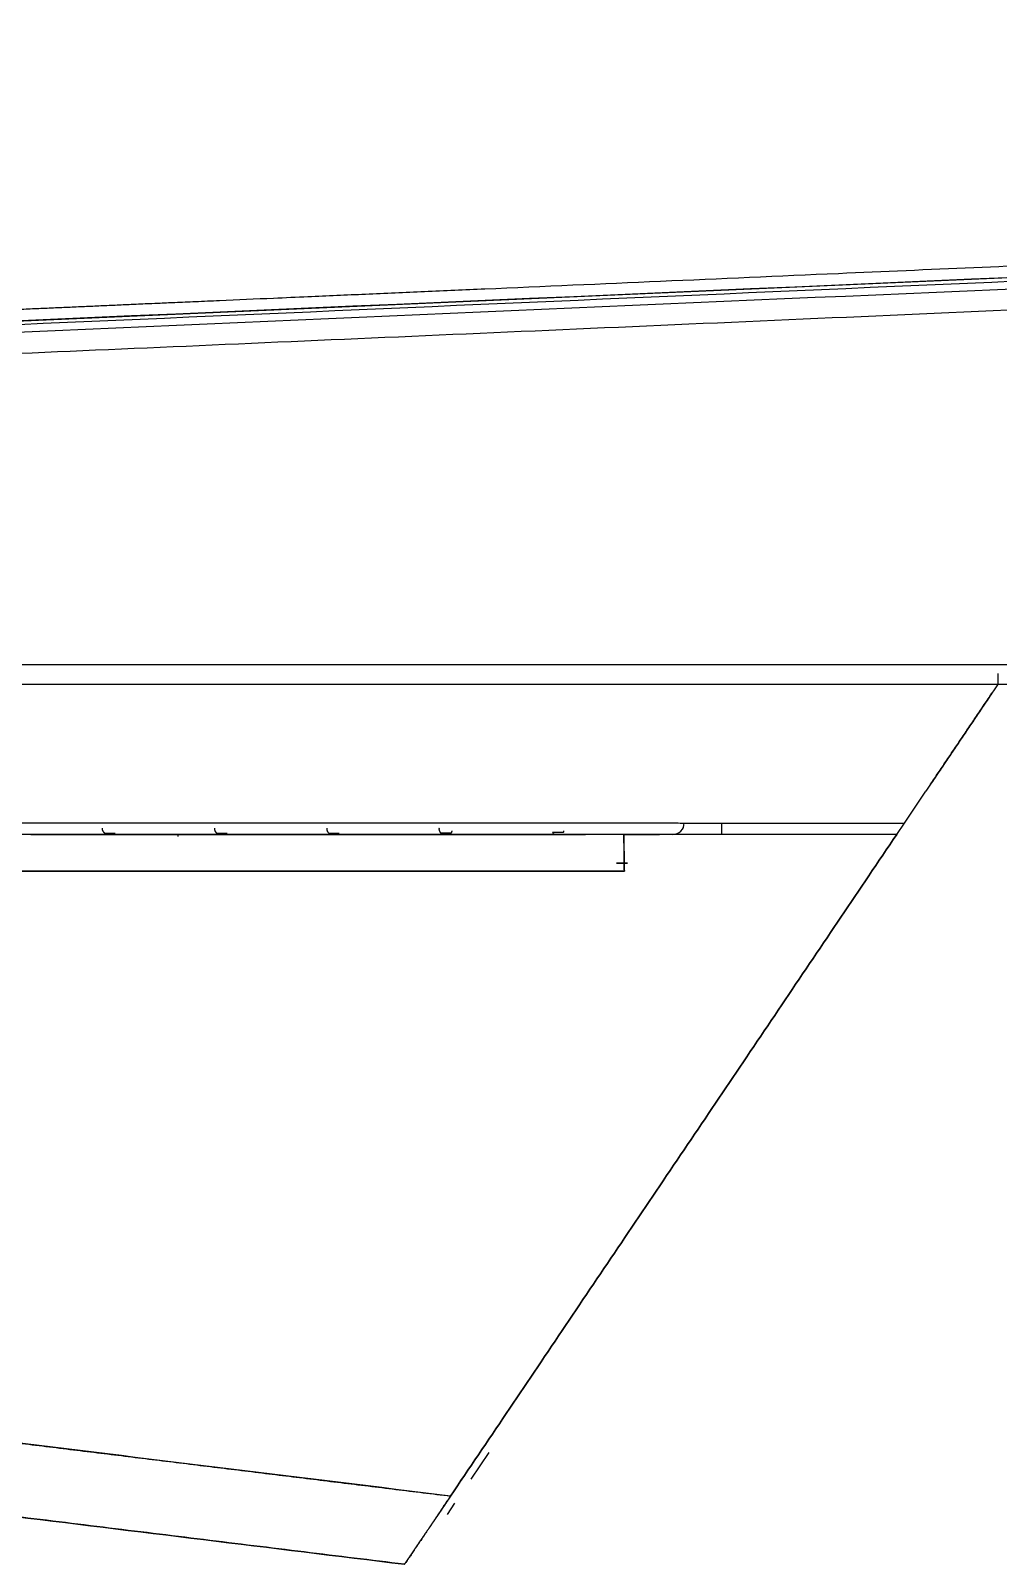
# Model space of a CAD drawing. Extents: x 86520 to 160660, y -2551 to 2752.
# Drawn here: x 86836 to 86861.95, y 1528.89 to 1570.01 of the extents above; entities that cross this region are included whole.
import ezdxf

# ---------------------------------------------------------------- set-up
doc = ezdxf.new("R2010")
doc.units = 0
doc.header["$LTSCALE"] = 10
doc.header["$MEASUREMENT"] = 0
doc.layers.add('1', color=7, linetype='CONTINUOUS')

msp = doc.modelspace()

# ---------------------------------------------------------------- linework, layer by layer
at = {"layer": '1', "color": 7, "linetype": 'CONTINUOUS'}
for p, q in [((86861.9507, 1552.4971), (86861.9458, 1552.7775)), ((86861.9507, 1552.4971), (86860.0079, 1549.6169)), ((86859.4344, 1548.7665), (86860.0079, 1549.6169)), ((86854.5272, 1548.7665), (86859.4344, 1548.7665)), ((86854.5272, 1548.7665), (86854.5272, 1548.4613)), ((86859.2285, 1548.4613), (86859.4344, 1548.7665)), ((86853.2274, 1548.4613), (86833.5304, 1548.4613)), ((86839.9555, 1548.4084), (86839.9555, 1548.4613)), ((86854.5272, 1548.4613), (86853.2274, 1548.4613)), ((86859.2285, 1548.4613), (86854.5272, 1548.4613)), ((86848.2938, 1531.8922), (86847.8109, 1531.1763)), ((86847.3726, 1530.5265), (86847.1726, 1530.2301))]:
    msp.add_line(p, q, dxfattribs=at)
msp.add_arc((86853.2274, 1548.7613), 0.3, 270, 0.99989, dxfattribs=at)
for points, degree, knots in [([(86821.1612, 1561.5948), (86855.8764, 1563.1105), (86890.5917, 1564.6262), (86942.6646, 1566.8998), (86960.0221, 1567.6576), (86981.7193, 1568.6049), (86986.0541, 1568.7942), (86992.544, 1569.0775), (86994.6997, 1569.1717), (86998.7404, 1569.3481), (87000.6365, 1569.4309), (87005.9425, 1569.6625), (87008.8588, 1569.7899), (87012.8323, 1569.9633), (87013.8972, 1570.0098), (87013.9162, 1570.0107)], 3, [0, 0, 0, 0, 0.5, 0.5, 0.75, 0.75, 0.8125, 0.8125, 0.84375, 0.84375, 0.875, 0.875, 0.9375, 0.9375, 1, 1, 1, 1]), ([(86821.1658, 1561.2951), (86838.5578, 1562.0544), (86855.9498, 1562.8138), (86882.0377, 1563.9528), (86895.0817, 1564.5223), (86910.2997, 1565.1867), (86916.8217, 1565.4715), (86921.1697, 1565.6613), (86923.3437, 1565.7562), (86934.2137, 1566.2309), (86942.9096, 1566.6112), (86955.9536, 1567.1811), (86960.3015, 1567.3709), (86966.8236, 1567.6554), (86968.9975, 1567.7504), (86972.2586, 1567.8927), (86973.8891, 1567.9638), (86975.7913, 1568.0466), (86976.7424, 1568.0879), (86977.1501, 1568.1056), (86977.4218, 1568.1174), (86977.5577, 1568.1233), (86977.9653, 1568.1412), (86978.237, 1568.1533), (86978.7803, 1568.1772), (86979.5952, 1568.2131), (86980.4097, 1568.2487), (86981.4952, 1568.2963), (86982.0377, 1568.32), (86982.851, 1568.3557), (86983.2576, 1568.3735), (86983.664, 1568.3915), (86983.9348, 1568.4034), (86984.0703, 1568.4094), (86984.4763, 1568.4274), (86984.7467, 1568.4392), (86985.2867, 1568.463), (86986.0957, 1568.4987), (86986.9016, 1568.5343), (86987.9733, 1568.5817), (86988.5077, 1568.6053), (86989.3072, 1568.6405), (86989.7063, 1568.658), (86990.1711, 1568.6783), (86990.3701, 1568.687), (86990.5027, 1568.6928), (86990.5689, 1568.6957), (86990.7677, 1568.7043), (86990.9, 1568.7102), (86991.1643, 1568.7221), (86991.2963, 1568.7281), (86991.6919, 1568.7463), (86991.9549, 1568.7585), (86992.742, 1568.7952), (86993.2639, 1568.8197), (86994.0423, 1568.8547), (86994.301, 1568.866), (86994.8167, 1568.888), (86995.3309, 1568.9095), (86995.8416, 1568.9308), (86996.2233, 1568.947), (86996.3503, 1568.9524), (86996.6038, 1568.9633), (86996.7304, 1568.9689), (86997.3608, 1568.9969), (86997.8584, 1569.019), (86998.5946, 1569.0519), (86998.8385, 1569.0628), (86999.3221, 1569.0844), (86999.8019, 1569.1059), (87000.2737, 1569.1269), (87000.7416, 1569.1477), (87000.9736, 1569.1579), (87001.6622, 1569.1884), (87002.1117, 1569.2081), (87002.7713, 1569.2373), (87002.9888, 1569.247), (87003.4188, 1569.2663), (87003.844, 1569.2853), (87004.2595, 1569.3038), (87004.5674, 1569.3176), (87004.6695, 1569.3222), (87004.8722, 1569.3313), (87004.9728, 1569.3358), (87005.4726, 1569.3584), (87005.8613, 1569.3763), (87006.6166, 1569.4112), (87006.9819, 1569.4283), (87007.5114, 1569.4526), (87007.6849, 1569.4605), (87008.0257, 1569.4755), (87008.193, 1569.4827), (87008.5215, 1569.4968), (87008.7633, 1569.5071), (87008.9981, 1569.517), (87009.1531, 1569.5236), (87009.2299, 1569.5268), (87009.6092, 1569.5427), (87009.8991, 1569.5549), (87010.3135, 1569.5725), (87010.4483, 1569.5783), (87010.7106, 1569.5897), (87010.9657, 1569.601), (87011.2063, 1569.6121), (87011.3814, 1569.6202), (87011.4389, 1569.6229), (87011.552, 1569.6283), (87011.6076, 1569.631), (87011.881, 1569.6444), (87012.0849, 1569.6549), (87012.3214, 1569.6671), (87012.3678, 1569.6695), (87012.4586, 1569.6741), (87012.592, 1569.6809), (87012.8002, 1569.6912), (87012.9517, 1569.6983), (87013.0957, 1569.7047), (87013.1639, 1569.7077), (87013.2925, 1569.7131), (87013.353, 1569.7155), (87013.4661, 1569.72), (87013.5187, 1569.722), (87013.665, 1569.7272), (87013.7469, 1569.7296), (87013.8463, 1569.7327), (87013.8755, 1569.7336), (87013.9071, 1569.7345), (87013.9131, 1569.7346), (87013.9248, 1569.7349), (87013.9304, 1569.7351), (87013.9464, 1569.7353), (87013.956, 1569.7347), (87013.9734, 1569.7327), (87013.9811, 1569.7313), (87013.9944, 1569.7285), (87014.0001, 1569.7272), (87014.0094, 1569.7255), (87014.013, 1569.7251), (87014.0183, 1569.7262), (87014.0199, 1569.7277), (87014.0205, 1569.7305)], 3, [0, 0, 0, 0, 0.25, 0.25, 0.375, 0.4375, 0.46875, 0.46875, 0.5, 0.5, 0.625, 0.625, 0.6875, 0.6875, 0.71875, 0.71875, 0.734375, 0.7421875, 0.7460938, 0.7480469, 0.7480469, 0.75, 0.75, 0.7539063, 0.7539063, 0.7578125, 0.765625, 0.765625, 0.7734375, 0.7734375, 0.7773438, 0.7792969, 0.7792969, 0.78125, 0.78125, 0.7851563, 0.7851563, 0.7890625, 0.796875, 0.796875, 0.8046875, 0.8046875, 0.8085938, 0.8105469, 0.8115234, 0.8115234, 0.8125, 0.8125, 0.8144531, 0.8144531, 0.8164063, 0.8164063, 0.8203125, 0.8203125, 0.828125, 0.828125, 0.8320313, 0.8320313, 0.8359375, 0.8398438, 0.8398438, 0.8417969, 0.8417969, 0.84375, 0.84375, 0.8515625, 0.8515625, 0.8554688, 0.8554688, 0.859375, 0.8632813, 0.8632813, 0.8671875, 0.8671875, 0.875, 0.875, 0.8789063, 0.8789063, 0.8828125, 0.8867188, 0.8867188, 0.8886719, 0.8886719, 0.890625, 0.890625, 0.8984375, 0.8984375, 0.90625, 0.90625, 0.9101563, 0.9101563, 0.9140625, 0.9140625, 0.9179688, 0.9199219, 0.9199219, 0.921875, 0.921875, 0.9296875, 0.9296875, 0.9335938, 0.9335938, 0.9375, 0.9414063, 0.9414063, 0.9433594, 0.9433594, 0.9453125, 0.9453125, 0.953125, 0.953125, 0.9550781, 0.9550781, 0.9570313, 0.9609375, 0.9648438, 0.9648438, 0.96875, 0.96875, 0.9726563, 0.9726563, 0.9765625, 0.9765625, 0.984375, 0.984375, 0.9882813, 0.9882813, 0.9892578, 0.9892578, 0.9902344, 0.9902344, 0.9921875, 0.9921875, 0.9941406, 0.9941406, 0.9960938, 0.9960938, 0.9980469, 0.9980469, 1, 1, 1, 1]), ([(87013.9708, 1569.2524), (87013.9689, 1569.2525), (87013.9471, 1569.2515), (87013.8547, 1569.2466), (87013.6959, 1569.238), (87013.4639, 1569.2253), (87013.2558, 1569.214), (87013.0187, 1569.2012), (87012.7526, 1569.1869), (87012.2599, 1569.1605), (87011.6677, 1569.1291), (87011.2024, 1569.1046), (87010.6999, 1569.0782), (87010.43, 1569.0641), (87009.8514, 1569.034), (87009.2338, 1569.002), (87008.1869, 1568.948), (87007.406, 1568.9081), (87006.5827, 1568.866), (87005.7168, 1568.822), (87004.7651, 1568.7738), (87004.0191, 1568.7361), (87003.638, 1568.7168), (87003.1793, 1568.6937), (87002.9465, 1568.682), (87002.8292, 1568.6761), (87002.7703, 1568.6731), (87002.7408, 1568.6717), (87002.7261, 1568.6709), (87002.7187, 1568.6705), (87002.715, 1568.6704), (87002.7132, 1568.6703), (87002.7122, 1568.6702), (87002.7118, 1568.6702), (87002.7116, 1568.6702), (87002.7114, 1568.6702), (87002.2789, 1568.6484), (87001.8371, 1568.6265), (87000.9365, 1568.5823), (86999.5597, 1568.5155), (86998.1127, 1568.4476), (86996.6281, 1568.3792), (86996.1269, 1568.3563), (86995.1136, 1568.3105), (86994.3453, 1568.276), (86993.5662, 1568.2416), (86993.0446, 1568.2186), (86992.7827, 1568.2071), (86991.9939, 1568.1726), (86991.1993, 1568.1381), (86990.3994, 1568.1038), (86989.8653, 1568.0809), (86989.5979, 1568.0696), (86988.7949, 1568.0355), (86987.1855, 1567.9678), (86985.5676, 1567.9011), (86983.9463, 1567.8353), (86983.4053, 1567.8135), (86982.3224, 1567.7702), (86981.7806, 1567.7486), (86980.6967, 1567.7058), (86980.1545, 1567.6846), (86979.3413, 1567.6529), (86979.0702, 1567.6424), (86978.6636, 1567.6266), (86978.5281, 1567.6214), (86978.3249, 1567.6136), (86978.2232, 1567.6097), (86978.1047, 1567.6051), (86978.0454, 1567.6028), (86978.0157, 1567.6017), (86978.0009, 1567.6011), (86977.9935, 1567.6008), (86977.9898, 1567.6007), (86977.9879, 1567.6006), (86977.987, 1567.6006), (86977.9866, 1567.6006), (86977.9862, 1567.6006), (86977.9861, 1567.6005), (86977.9214, 1567.5981), (86977.8534, 1567.5954), (86977.7109, 1567.5899), (86977.6364, 1567.5869), (86977.403, 1567.5777), (86977.2343, 1567.5709), (86976.689, 1567.5488), (86976.273, 1567.5315), (86974.8684, 1567.4726), (86973.7229, 1567.4237), (86971.6921, 1567.3358), (86970.963, 1567.3041), (86969.4011, 1567.2359), (86968.5681, 1567.1994), (86965.9138, 1567.0829), (86963.9369, 1566.9957), (86957.3881, 1566.7062), (86952.1978, 1566.4759), (86943.1927, 1566.0772), (86939.9877, 1565.9355), (86934.8774, 1565.7099), (86932.2466, 1565.5939), (86929.0452, 1565.453), (86927.4116, 1565.3812), (86926.5865, 1565.345), (86926.1719, 1565.3267), (86925.9641, 1565.3176), (86925.8601, 1565.313), (86925.808, 1565.3108), (86925.782, 1565.3096), (86925.769, 1565.309), (86925.7625, 1565.3088), (86925.7592, 1565.3086), (86925.7576, 1565.3085), (86925.7568, 1565.3085), (86925.7562, 1565.3085), (86925.756, 1565.3085), (86920.236, 1565.0661), (86914.8683, 1564.8302), (86904.4312, 1564.3713), (86899.3618, 1564.1483), (86889.5161, 1563.7152), (86884.7397, 1563.5051), (86875.476, 1563.0976), (86870.9885, 1562.9003), (86862.2993, 1562.5184), (86858.0975, 1562.3338), (86849.977, 1561.9772), (86846.0584, 1561.8053), (86838.5024, 1561.4739), (86834.8651, 1561.3145), (86827.8705, 1561.008), (86824.5133, 1560.861), (86821.2956, 1560.7201)], 3, [0, 0, 0, 0, 0.0078125, 0.015625, 0.0234375, 0.03125, 0.0390625, 0.0390625, 0.046875, 0.0546875, 0.0625, 0.0703125, 0.0703125, 0.078125, 0.078125, 0.0859375, 0.09375, 0.1015625, 0.1015625, 0.109375, 0.1171875, 0.1171875, 0.1210938, 0.1230469, 0.1240234, 0.1245117, 0.1247559, 0.1248779, 0.124939, 0.1249695, 0.1249847, 0.1249924, 0.1249962, 0.1249981, 0.1249981, 0.125, 0.125, 0.1328125, 0.1328125, 0.140625, 0.15625, 0.15625, 0.1640625, 0.1640625, 0.171875, 0.1757812, 0.1757812, 0.1796875, 0.1796875, 0.1875, 0.1914062, 0.1914062, 0.1953125, 0.1953125, 0.203125, 0.21875, 0.21875, 0.2265625, 0.2265625, 0.234375, 0.234375, 0.2421875, 0.2421875, 0.2460937, 0.2460937, 0.2480469, 0.2480469, 0.2490234, 0.2495117, 0.2497559, 0.2498779, 0.249939, 0.2499695, 0.2499847, 0.2499924, 0.2499962, 0.2499981, 0.2499981, 0.25, 0.25, 0.2539062, 0.2539062, 0.2578125, 0.2578125, 0.265625, 0.265625, 0.28125, 0.28125, 0.3125, 0.3125, 0.328125, 0.328125, 0.34375, 0.34375, 0.375, 0.375, 0.4375, 0.4375, 0.46875, 0.46875, 0.484375, 0.4921875, 0.4960937, 0.4980469, 0.4990234, 0.4995117, 0.4997559, 0.4998779, 0.499939, 0.4999695, 0.4999847, 0.4999924, 0.4999962, 0.4999981, 0.4999981, 0.5, 0.5, 0.5625, 0.5625, 0.625, 0.625, 0.6875, 0.6875, 0.75, 0.75, 0.8125, 0.8125, 0.875, 0.875, 0.9375, 0.9375, 1, 1, 1, 1]), ([(86819.7306, 1561.8462), (86819.9563, 1561.8561), (86820.4076, 1561.8758), (86821.0846, 1561.9057), (86821.7618, 1561.9356), (86822.4392, 1561.9654), (86823.1167, 1561.995), (86823.7945, 1562.0244), (86824.3554, 1562.0483), (86824.8383, 1562.0691), (86825.2821, 1562.0885), (86825.8429, 1562.113), (86826.5205, 1562.1427), (86827.3149, 1562.1775), (86828.2258, 1562.2174), (86829.0241, 1562.2523), (86829.6705, 1562.2805), (86830.1264, 1562.3004), (86830.5818, 1562.3203), (86831.0368, 1562.3402), (86831.4914, 1562.3601), (86831.9461, 1562.3799), (86832.4008, 1562.3998), (86832.8559, 1562.4196), (86833.3115, 1562.4393), (86833.7678, 1562.4591), (86834.2247, 1562.4788), (86834.6819, 1562.4986), (86835.1386, 1562.5183), (86835.5942, 1562.5379), (86836.0479, 1562.5576), (86836.4989, 1562.5772), (86836.9467, 1562.5968), (86837.3905, 1562.6164), (86837.83, 1562.6359), (86838.2653, 1562.6554), (86838.5994, 1562.6706), (86838.869, 1562.6826), (86839.11, 1562.6931), (86839.4553, 1562.7082), (86839.9034, 1562.7277), (86840.4526, 1562.7517), (86841.3344, 1562.7902), (86842.3412, 1562.8343), (86843.6461, 1562.8912), (86844.9961, 1562.9503), (86846.5767, 1563.0193), (86849.2142, 1563.1346), (86852.9143, 1563.296), (86857.2847, 1563.4874), (86861.2818, 1563.662), (86864.8753, 1563.819), (86868.4333, 1563.9744), (86871.9547, 1564.1284), (86875.4396, 1564.2807), (86878.8883, 1564.4315), (86882.3008, 1564.5807), (86885.6769, 1564.7284), (86889.0168, 1564.8744), (86892.3203, 1565.0188), (86894.5106, 1565.1146), (86895.5997, 1565.1622)], 3, [0, 0, 0, 0, 0.0089217, 0.0178454, 0.0267714, 0.0356996, 0.0446303, 0.0535636, 0.0625, 0.0668084, 0.0726583, 0.0800493, 0.0889809, 0.0994528, 0.111462, 0.125, 0.1310159, 0.1370251, 0.1430269, 0.1490226, 0.1550147, 0.1610059, 0.1669988, 0.1729961, 0.1790004, 0.1850141, 0.1910386, 0.1970673, 0.2030904, 0.2090982, 0.2150811, 0.2210296, 0.2269343, 0.232786, 0.2385785, 0.244315, 0.25, 0.2517903, 0.254973, 0.2595312, 0.2654442, 0.2726899, 0.28125, 0.3003114, 0.3125, 0.3328479, 0.3536935, 0.375, 0.4371406, 0.5, 0.5478139, 0.5951923, 0.642093, 0.6885043, 0.7344364, 0.779893, 0.8248716, 0.8693711, 0.9133922, 0.9569352, 1, 1, 1, 1]), ([(86818.0679, 1553.0172), (86820.0978, 1553.0172), (86822.3778, 1553.0173), (86827.437, 1553.0173), (86830.2163, 1553.0174), (86836.2723, 1553.0174), (86839.549, 1553.0175), (86846.5962, 1553.0176), (86850.3667, 1553.0176), (86856.3882, 1553.0177), (86858.4564, 1553.0177), (86862.7135, 1553.0177), (86864.9025, 1553.0178), (86869.4001, 1553.0178), (86871.7087, 1553.0178), (86876.4441, 1553.0179), (86878.8708, 1553.0179), (86883.8406, 1553.018), (86886.3836, 1553.018), (86891.584, 1553.018), (86894.2412, 1553.0181), (86899.6676, 1553.0181), (86902.4367, 1553.0181), (86906.6722, 1553.0182), (86908.8103, 1553.0182), (86911.34, 1553.0182), (86912.6136, 1553.0182), (86913.2526, 1553.0183), (86913.5727, 1553.0183), (86913.7328, 1553.0183), (86913.8129, 1553.0183), (86913.853, 1553.0183), (86913.873, 1553.0183), (86913.883, 1553.0183), (86913.8881, 1553.0183), (86913.8906, 1553.0183), (86913.8918, 1553.0183), (86913.8924, 1553.0183), (86913.8927, 1553.0183), (86913.8929, 1553.0183), (86922.0207, 1553.0183), (86930.0877, 1553.0184), (86942.0736, 1553.0186), (86946.0499, 1553.0186), (86951.9827, 1553.0187), (86953.955, 1553.0188), (86956.9053, 1553.0188), (86958.3783, 1553.0188), (86960.0932, 1553.0188), (86960.9497, 1553.0189), (86961.3778, 1553.0189), (86961.5917, 1553.0189), (86961.6987, 1553.0189), (86961.7522, 1553.0189), (86961.7789, 1553.0189), (86961.7923, 1553.0189), (86961.798, 1553.0189), (86961.8018, 1553.0189), (86961.8037, 1553.0189), (86962.8069, 1553.0189), (86963.8067, 1553.0189), (86965.304, 1553.0189), (86965.8027, 1553.0189), (86966.5502, 1553.0189), (86966.9238, 1553.0189), (86967.3594, 1553.0189), (86967.5772, 1553.0189), (86967.686, 1553.0189), (86967.7405, 1553.0189), (86967.7677, 1553.0189), (86967.7813, 1553.0189), (86967.7881, 1553.0189), (86967.7915, 1553.0189), (86967.7932, 1553.0189), (86967.794, 1553.0189), (86967.7944, 1553.0189), (86967.7947, 1553.0189), (86967.7948, 1553.0189), (86968.2774, 1553.0189), (86968.7015, 1553.0188), (86969.2501, 1553.0186), (86969.4184, 1553.0186), (86969.7259, 1553.0185), (86969.8651, 1553.0184), (86970.0521, 1553.0182), (86970.1108, 1553.0182), (86970.221, 1553.0181), (86970.2725, 1553.018), (86970.416, 1553.0178), (86970.4971, 1553.0177), (86970.6303, 1553.0175), (86970.6824, 1553.0173), (86970.7388, 1553.0171), (86970.7616, 1553.017), (86970.7787, 1553.0169), (86970.7848, 1553.0168), (86970.7873, 1553.0167), (86970.7884, 1553.0167), (86970.7889, 1553.0167), (86970.7892, 1553.0167), (86970.7893, 1553.0167), (86970.7894, 1553.0167), (86970.7894, 1553.0167), (86970.7894, 1553.0167), (86970.7894, 1553.0167), (86970.8585, 1553.0153), (86970.9415, 1553.0133), (86971.1351, 1553.0081), (86971.2457, 1553.005), (86971.4945, 1552.9975), (86971.6326, 1552.9932), (86971.8602, 1552.9858), (86971.9791, 1552.9819), (86972.1267, 1552.9769), (86972.2027, 1552.9744), (86972.2413, 1552.9731), (86972.2607, 1552.9724), (86972.2704, 1552.9721), (86972.2753, 1552.9719), (86972.2774, 1552.9718), (86972.2788, 1552.9718), (86972.2795, 1552.9718), (86972.4499, 1552.966), (86972.7662, 1552.9552), (86973.1711, 1552.9418), (86973.3952, 1552.9346), (86973.5462, 1552.9299), (86973.6175, 1552.9277), (86973.6931, 1552.9254), (86973.7291, 1552.9243), (86973.7466, 1552.9238), (86973.7553, 1552.9236), (86973.7596, 1552.9234), (86973.7617, 1552.9234), (86973.7628, 1552.9233), (86973.7633, 1552.9233), (86973.7636, 1552.9233), (86973.7637, 1552.9233), (86973.7637, 1552.9233), (86974.2142, 1552.9102), (86975.1225, 1552.8848), (86976.5027, 1552.849), (86977.8946, 1552.8157), (86979.292, 1552.7848), (86980.2231, 1552.766), (86981.1515, 1552.7479), (86981.6143, 1552.7393), (86982.5347, 1552.723), (86982.9923, 1552.7153), (86983.6726, 1552.7043), (86984.0112, 1552.699), (86984.4031, 1552.6931), (86984.5982, 1552.6902), (86984.6955, 1552.6888), (86984.7441, 1552.6881), (86984.7684, 1552.6877), (86984.7806, 1552.6875), (86984.7866, 1552.6874), (86984.7897, 1552.6874), (86984.7912, 1552.6874), (86984.7919, 1552.6874), (86984.7923, 1552.6874), (86984.7925, 1552.6873), (86984.7926, 1552.6873), (86985.087, 1552.6831), (86985.3839, 1552.6789), (86985.9807, 1552.6707), (86986.2806, 1552.6667), (86986.881, 1552.6589), (86987.4821, 1552.6513), (86988.379, 1552.6405), (86989.2636, 1552.6303), (86989.8397, 1552.6238), (86990.4058, 1552.6176), (86990.9621, 1552.6115), (86991.4921, 1552.6059), (86992.0054, 1552.6004), (86992.2538, 1552.5978), (86992.7299, 1552.5927), (86992.9577, 1552.5903), (86993.3887, 1552.5856), (86993.592, 1552.5833), (86993.9704, 1552.579), (86994.1456, 1552.577), (86994.464, 1552.573), (86994.6072, 1552.5712), (86994.8578, 1552.5676), (86994.9651, 1552.5659), (86995.1396, 1552.5627), (86995.2067, 1552.5612), (86995.2965, 1552.5584), (86995.3191, 1552.557), (86995.3171, 1552.5558)], 3, [0, 0, 0, 0, 0.0625, 0.0625, 0.125, 0.125, 0.1875, 0.1875, 0.25, 0.25, 0.28125, 0.28125, 0.3125, 0.3125, 0.34375, 0.34375, 0.375, 0.375, 0.40625, 0.40625, 0.4375, 0.4375, 0.46875, 0.46875, 0.484375, 0.4921875, 0.4960938, 0.4980469, 0.4990234, 0.4995117, 0.4997559, 0.4998779, 0.499939, 0.4999695, 0.4999847, 0.4999924, 0.4999962, 0.4999981, 0.4999981, 0.5, 0.5, 0.625, 0.625, 0.6875, 0.6875, 0.71875, 0.71875, 0.734375, 0.7421875, 0.7460938, 0.7480469, 0.7490234, 0.7495117, 0.7497559, 0.7498779, 0.749939, 0.7499695, 0.7499695, 0.75, 0.75, 0.765625, 0.765625, 0.7734375, 0.7734375, 0.7773438, 0.7792969, 0.7802734, 0.7807617, 0.7810059, 0.7811279, 0.781189, 0.7812195, 0.7812347, 0.7812424, 0.7812462, 0.7812481, 0.7812481, 0.78125, 0.78125, 0.7851563, 0.7851563, 0.7871094, 0.7871094, 0.7890625, 0.7890625, 0.7900391, 0.7900391, 0.7910156, 0.7910156, 0.7929688, 0.7929688, 0.7949219, 0.7949219, 0.7958984, 0.7963867, 0.7966309, 0.7967529, 0.796814, 0.7968445, 0.7968597, 0.7968674, 0.7968712, 0.7968731, 0.7968731, 0.796875, 0.796875, 0.7988281, 0.7988281, 0.8007813, 0.8007813, 0.8027344, 0.8027344, 0.8037109, 0.8041992, 0.8044434, 0.8045654, 0.8046265, 0.804657, 0.8046722, 0.8046799, 0.8046799, 0.8046875, 0.8046875, 0.8066406, 0.8085938, 0.8105469, 0.8105469, 0.8115234, 0.8120117, 0.8122559, 0.8123779, 0.812439, 0.8124695, 0.8124847, 0.8124924, 0.8124962, 0.8124981, 0.8124981, 0.8125, 0.8125, 0.8203125, 0.828125, 0.8359375, 0.84375, 0.8515625, 0.8515625, 0.859375, 0.859375, 0.8671875, 0.8671875, 0.8710938, 0.8730469, 0.8740234, 0.8745117, 0.8747559, 0.8748779, 0.874939, 0.8749695, 0.8749847, 0.8749924, 0.8749962, 0.8749981, 0.8749981, 0.875, 0.875, 0.8828125, 0.8828125, 0.890625, 0.890625, 0.8984375, 0.90625, 0.9140625, 0.921875, 0.921875, 0.9296875, 0.9375, 0.9375, 0.9453125, 0.9453125, 0.953125, 0.953125, 0.9609375, 0.9609375, 0.96875, 0.96875, 0.9765625, 0.9765625, 0.984375, 0.984375, 0.9921875, 0.9921875, 1, 1, 1, 1]), ([(86994.7586, 1552.4762), (86994.7479, 1552.4762), (86994.0018, 1552.4762), (86993.2533, 1552.4762), (86991.8178, 1552.4762), (86990.3861, 1552.4762), (86988.3461, 1552.4762), (86986.2873, 1552.4762), (86983.7676, 1552.4762), (86981.2388, 1552.4762), (86978.3578, 1552.4762), (86975.4827, 1552.4762), (86972.5123, 1552.4762), (86971.1911, 1552.4762), (86969.1189, 1552.4762), (86966.496, 1552.4762), (86965.7241, 1552.4762), (86963.1782, 1552.4762), (86936.8713, 1552.4762), (86913.1101, 1552.4762), (86912.1309, 1552.4762), (86818.0655, 1552.4762)], 2, [0, 0, 0, 0.03125, 0.03125, 0.0625, 0.0625, 0.09375, 0.09375, 0.125, 0.125, 0.15625, 0.15625, 0.1875, 0.1875, 0.2053571, 0.2053571, 0.2232143, 0.2232143, 0.25, 0.5, 0.5, 1, 1, 1]), ([(86833.5304, 1548.7665), (86834.2207, 1548.7667), (86834.9065, 1548.7669), (86836.2619, 1548.7674), (86836.9316, 1548.7676), (86838.2483, 1548.768), (86838.8953, 1548.7682), (86840.161, 1548.7685), (86840.7796, 1548.7687), (86841.9833, 1548.7688), (86842.5684, 1548.7689), (86843.7007, 1548.7689), (86844.2479, 1548.7689), (86845.3006, 1548.7689), (86845.8061, 1548.7688), (86846.7725, 1548.7687), (86847.2334, 1548.7687), (86848.1081, 1548.7687), (86848.5283, 1548.7687), (86849.329, 1548.7688), (86849.7095, 1548.7689), (86850.4251, 1548.7689), (86850.7604, 1548.7689), (86851.3803, 1548.7689), (86851.665, 1548.7688), (86852.1788, 1548.7687), (86852.4079, 1548.7685), (86852.8058, 1548.7682), (86852.9746, 1548.768), (86853.2475, 1548.7676), (86853.3517, 1548.7674), (86853.4916, 1548.7669), (86853.5274, 1548.7667), (86853.5274, 1548.7665)], 3, [0, 0, 0, 0, 0.0625, 0.0625, 0.125, 0.125, 0.1875, 0.1875, 0.25, 0.25, 0.3125, 0.3125, 0.375, 0.375, 0.4375, 0.4375, 0.5, 0.5, 0.5625, 0.5625, 0.625, 0.625, 0.6875, 0.6875, 0.75, 0.75, 0.8125, 0.8125, 0.875, 0.875, 0.9375, 0.9375, 1, 1, 1, 1]), ([(86837.9182, 1548.6265), (86837.9182, 1548.6247), (86837.9181, 1548.6209), (86837.9183, 1548.6153), (86837.9187, 1548.6096), (86837.9194, 1548.6039), (86837.9202, 1548.5983), (86837.9214, 1548.5926), (86837.9228, 1548.5869), (86837.9244, 1548.5812), (86837.9262, 1548.5755), (86837.9283, 1548.5699), (86837.9307, 1548.5643), (86837.9333, 1548.5587), (86837.9361, 1548.5532), (86837.9392, 1548.5478), (86837.9425, 1548.5424), (86837.9461, 1548.5371), (86837.9499, 1548.5318), (86837.954, 1548.5267), (86837.9584, 1548.5217), (86837.9629, 1548.5168), (86837.9678, 1548.512), (86837.9729, 1548.5074), (86837.9782, 1548.5029), (86837.9838, 1548.4986), (86837.9897, 1548.4944), (86837.9958, 1548.4905), (86838.0021, 1548.4867), (86838.0065, 1548.4844), (86838.0087, 1548.4832)], 3, [0, 0, 0, 0, 0.0278857, 0.0562082, 0.0849893, 0.1142499, 0.1440098, 0.174288, 0.2051024, 0.2364702, 0.2684075, 0.3009298, 0.3340517, 0.3677871, 0.4021493, 0.4371506, 0.4728031, 0.509118, 0.546106, 0.5837774, 0.6221418, 0.6612085, 0.7009864, 0.7414836, 0.7827084, 0.8246682, 0.8673705, 0.9108221, 0.9550298, 1, 1, 1, 1]), ([(86840.93, 1548.6265), (86840.9299, 1548.6246), (86840.9297, 1548.6206), (86840.9298, 1548.6147), (86840.93, 1548.6087), (86840.9306, 1548.6028), (86840.9314, 1548.5968), (86840.9324, 1548.5908), (86840.9337, 1548.5848), (86840.9353, 1548.5788), (86840.9371, 1548.5729), (86840.9392, 1548.5669), (86840.9415, 1548.5611), (86840.9442, 1548.5552), (86840.9471, 1548.5494), (86840.9502, 1548.5437), (86840.9537, 1548.5381), (86840.9574, 1548.5326), (86840.9614, 1548.5272), (86840.9656, 1548.5218), (86840.9702, 1548.5167), (86840.975, 1548.5116), (86840.9801, 1548.5068), (86840.9854, 1548.5021), (86840.9911, 1548.4975), (86840.997, 1548.4932), (86841.0032, 1548.4891), (86841.0075, 1548.4865), (86841.0097, 1548.4852)], 3, [0, 0, 0, 0, 0.0314663, 0.0633512, 0.0956767, 0.1284643, 0.1617344, 0.1955066, 0.2297998, 0.2646317, 0.3000197, 0.33598, 0.3725283, 0.4096795, 0.4474478, 0.4858468, 0.5248894, 0.5645881, 0.6049545, 0.6459999, 0.6877351, 0.7301703, 0.7733152, 0.8171793, 0.8617714, 0.9071002, 0.9531738, 1, 1, 1, 1]), ([(86843.9419, 1548.6265), (86843.9417, 1548.6245), (86843.9414, 1548.6204), (86843.9412, 1548.6143), (86843.9413, 1548.6081), (86843.9417, 1548.6019), (86843.9423, 1548.5956), (86843.9432, 1548.5894), (86843.9444, 1548.5832), (86843.9459, 1548.577), (86843.9476, 1548.5708), (86843.9496, 1548.5646), (86843.9519, 1548.5585), (86843.9545, 1548.5524), (86843.9574, 1548.5465), (86843.9605, 1548.5405), (86843.964, 1548.5347), (86843.9678, 1548.529), (86843.9718, 1548.5235), (86843.9761, 1548.518), (86843.9808, 1548.5127), (86843.9857, 1548.5076), (86843.9909, 1548.5027), (86843.9964, 1548.4979), (86844.0022, 1548.4934), (86844.0063, 1548.4906), (86844.0084, 1548.4891)], 3, [0, 0, 0, 0, 0.0357718, 0.0719277, 0.1084886, 0.145475, 0.1829062, 0.2208014, 0.2591787, 0.2980556, 0.3374492, 0.3773755, 0.4178503, 0.4588885, 0.5005045, 0.5427123, 0.5855249, 0.6289553, 0.6730155, 0.7177173, 0.7630719, 0.8090902, 0.8557824, 0.9031585, 0.951228, 1, 1, 1, 1]), ([(86846.9537, 1548.6265), (86846.9535, 1548.6245), (86846.953, 1548.6203), (86846.9527, 1548.6141), (86846.9526, 1548.6078), (86846.9527, 1548.6015), (86846.9532, 1548.5952), (86846.9539, 1548.5888), (86846.9548, 1548.5825), (86846.9561, 1548.5762), (86846.9576, 1548.5699), (86846.9595, 1548.5636), (86846.9616, 1548.5574), (86846.964, 1548.5512), (86846.9667, 1548.5451), (86846.9697, 1548.5391), (86846.973, 1548.5332), (86846.9766, 1548.5274), (86846.9805, 1548.5218), (86846.9847, 1548.5163), (86846.9892, 1548.5109), (86846.994, 1548.5058), (86846.9991, 1548.5008), (86847.0027, 1548.4977), (86847.0045, 1548.4961)], 3, [0, 0, 0, 0, 0.0410125, 0.0823468, 0.1240202, 0.1660494, 0.2084508, 0.2512403, 0.2944335, 0.3380453, 0.3820905, 0.4265832, 0.4715371, 0.5169656, 0.5628817, 0.6092978, 0.6562261, 0.7036781, 0.7516654, 0.8001988, 0.8492889, 0.8989459, 0.9491798, 1, 1, 1, 1]), ([(86853.5274, 1548.7665), (86853.5274, 1548.7654), (86853.5338, 1548.7644), (86853.5594, 1548.7626), (86853.5785, 1548.7618), (86853.6286, 1548.7606), (86853.6596, 1548.7601), (86853.7323, 1548.7595), (86853.774, 1548.7593), (86853.8666, 1548.7593), (86853.9174, 1548.7595), (86854.0262, 1548.7601), (86854.0842, 1548.7606), (86854.2051, 1548.7618), (86854.268, 1548.7626), (86854.3964, 1548.7644), (86854.4618, 1548.7654), (86854.5272, 1548.7665)], 3, [0, 0, 0, 0, 0.125, 0.125, 0.25, 0.25, 0.375, 0.375, 0.5, 0.5, 0.625, 0.625, 0.75, 0.75, 0.875, 0.875, 1, 1, 1, 1]), ([(86836.0026, 1548.4613), (86836.8234, 1548.4613), (86837.6369, 1548.4613), (86839.2347, 1548.4613), (86840.019, 1548.4613), (86841.5443, 1548.4613), (86842.2853, 1548.4613), (86843.711, 1548.4613), (86844.3956, 1548.4613), (86845.6962, 1548.4613), (86846.3122, 1548.4613), (86847.4647, 1548.4613), (86848.0011, 1548.4613), (86848.9848, 1548.4613), (86849.4321, 1548.4613), (86850.2296, 1548.4613), (86850.5798, 1548.4613), (86850.8783, 1548.4613)], 3, [0, 0, 0, 0, 0.125, 0.125, 0.25, 0.25, 0.375, 0.375, 0.5, 0.5, 0.625, 0.625, 0.75, 0.75, 0.875, 0.875, 1, 1, 1, 1]), ([(86838.0087, 1548.4832), (86838.017, 1548.4833), (86838.0252, 1548.4822), (86838.0413, 1548.4783), (86838.0491, 1548.4754), (86838.0566, 1548.4717)], 3, [0, 0, 0, 0, 0.5, 0.5, 1, 1, 1, 1]), ([(86838.0566, 1548.4717), (86838.0604, 1548.4698), (86838.0644, 1548.4682), (86838.0788, 1548.4632), (86838.09, 1548.4613), (86838.101, 1548.4613)], 3, [0, 0, 0, 0, 0.2779965, 0.2779965, 1, 1, 1, 1]), ([(86838.2027, 1548.4613), (86838.214, 1548.4613), (86838.2251, 1548.4632), (86838.2465, 1548.4707), (86838.2564, 1548.4762), (86838.2653, 1548.4833)], 3, [0, 0, 0, 0, 0.5, 0.5, 1, 1, 1, 1]), ([(86841.0097, 1548.4853), (86841.0171, 1548.4853), (86841.0244, 1548.4843), (86841.0389, 1548.4804), (86841.0458, 1548.4775), (86841.0525, 1548.4739)], 3, [0, 0, 0, 0, 0.5, 0.5, 1, 1, 1, 1]), ([(86841.0525, 1548.4739), (86841.057, 1548.4714), (86841.0616, 1548.4692), (86841.0775, 1548.4634), (86841.0893, 1548.4613), (86841.101, 1548.4613)], 3, [0, 0, 0, 0, 0.2998273, 0.2998273, 1, 1, 1, 1]), ([(86841.2027, 1548.4613), (86841.2148, 1548.4613), (86841.2271, 1548.4636), (86841.249, 1548.472), (86841.2591, 1548.4779), (86841.2679, 1548.4855)], 3, [0, 0, 0, 0, 0.518711, 0.518711, 1, 1, 1, 1]), ([(86844.0084, 1548.4891), (86844.015, 1548.4891), (86844.0215, 1548.4882), (86844.0344, 1548.4842), (86844.0406, 1548.4813), (86844.0465, 1548.4775)], 3, [0, 0, 0, 0, 0.5, 0.5, 1, 1, 1, 1]), ([(86844.0465, 1548.4775), (86844.0515, 1548.4742), (86844.0569, 1548.4714), (86844.0732, 1548.4645), (86844.0848, 1548.462), (86844.0978, 1548.4614), (86844.0994, 1548.4613), (86844.101, 1548.4613)], 3, [0, 0, 0, 0, 0.3048488, 0.3048488, 0.916441, 0.916441, 1, 1, 1, 1]), ([(86844.2027, 1548.4613), (86844.2154, 1548.4613), (86844.2277, 1548.4636), (86844.2455, 1548.4707), (86844.2513, 1548.4737), (86844.2623, 1548.4807), (86844.2675, 1548.4848), (86844.2724, 1548.4896)], 3, [0, 0, 0, 0, 0.5, 0.5, 0.75, 0.75, 1, 1, 1, 1]), ([(86847.0045, 1548.4961), (86847.0103, 1548.4961), (86847.0161, 1548.4951), (86847.0273, 1548.491), (86847.0328, 1548.4879), (86847.0378, 1548.4838)], 3, [0, 0, 0, 0, 0.5, 0.5, 1, 1, 1, 1]), ([(86847.0378, 1548.4838), (86847.0439, 1548.4788), (86847.0503, 1548.4748), (86847.0711, 1548.4646), (86847.0862, 1548.4613), (86847.101, 1548.4613)], 3, [0, 0, 0, 0, 0.3167459, 0.3167459, 1, 1, 1, 1]), ([(86847.2027, 1548.4613), (86847.2185, 1548.4613), (86847.2345, 1548.4651), (86847.26, 1548.4784), (86847.2704, 1548.4864), (86847.2792, 1548.497)], 3, [0, 0, 0, 0, 0.5764132, 0.5764132, 1, 1, 1, 1]), ([(86847.2792, 1548.497), (86847.2853, 1548.5042), (86847.2907, 1548.5126), (86847.2971, 1548.528), (86847.299, 1548.5336), (86847.3017, 1548.5459), (86847.3026, 1548.5527), (86847.3027, 1548.5604)], 3, [0, 0, 0, 0, 0.5, 0.5, 0.75, 0.75, 1, 1, 1, 1]), ([(86850.2895, 1548.5117), (86850.1959, 1548.511), (86850.0995, 1548.5103), (86849.9993, 1548.5096), (86849.9982, 1548.5096), (86849.9972, 1548.5096)], 3, [0, 0, 0, 0, 0.9894406, 0.9894406, 1, 1, 1, 1]), ([(86850.0014, 1548.5094), (86850.0063, 1548.5088), (86850.0113, 1548.5071), (86850.0192, 1548.5021), (86850.0224, 1548.4994), (86850.0253, 1548.4959)], 3, [0, 0, 0, 0, 0.5953545, 0.5953545, 1, 1, 1, 1]), ([(86850.2895, 1548.5117), (86850.293, 1548.5178), (86850.2961, 1548.5246), (86850.2997, 1548.5365), (86850.3007, 1548.5407), (86850.3022, 1548.55), (86850.3026, 1548.5549), (86850.3027, 1548.5604)], 3, [0, 0, 0, 0, 0.5, 0.5, 0.75, 0.75, 1, 1, 1, 1]), ([(86851.9236, 1547.4788), (86851.9229, 1547.5435), (86851.9222, 1547.6081), (86851.9207, 1547.7346), (86851.92, 1547.7966), (86851.9186, 1547.9155), (86851.9179, 1547.9725), (86851.9165, 1548.0793), (86851.9157, 1548.1292), (86851.9143, 1548.2199), (86851.9136, 1548.2608), (86851.9122, 1548.332), (86851.9115, 1548.3623), (86851.91, 1548.4114), (86851.9093, 1548.43), (86851.9079, 1548.455), (86851.9072, 1548.4613), (86851.9065, 1548.4613)], 3, [0, 0, 0, 0, 0.125, 0.125, 0.25, 0.25, 0.375, 0.375, 0.5, 0.5, 0.625, 0.625, 0.75, 0.75, 0.875, 0.875, 1, 1, 1, 1]), ([(86847.879, 1531.6349), (86847.8746, 1531.6284), (86847.8658, 1531.6153), (86847.8526, 1531.5958), (86847.8395, 1531.5764), (86847.8265, 1531.557), (86847.8135, 1531.5376), (86847.8005, 1531.5184), (86847.7876, 1531.4992), (86847.7748, 1531.4801), (86847.762, 1531.4611), (86847.7493, 1531.4421), (86847.7366, 1531.4233), (86847.724, 1531.4045), (86847.7115, 1531.3858), (86847.699, 1531.3672), (86847.6866, 1531.3487), (86847.6743, 1531.3303), (86847.662, 1531.312), (86847.6498, 1531.2938), (86847.6377, 1531.2756), (86847.6256, 1531.2576), (86847.6136, 1531.2397), (86847.6017, 1531.2219), (86847.5898, 1531.2042), (86847.5781, 1531.1866), (86847.5664, 1531.1691), (86847.5548, 1531.1517), (86847.5432, 1531.1345), (86847.5318, 1531.1173), (86847.5204, 1531.1003), (86847.5091, 1531.0834), (86847.4979, 1531.0666), (86847.4868, 1531.0499), (86847.4757, 1531.0334), (86847.4647, 1531.017), (86847.4539, 1531.0007), (86847.4431, 1530.9845), (86847.4323, 1530.9685), (86847.4217, 1530.9525), (86847.4112, 1530.9368), (86847.4007, 1530.9211), (86847.3903, 1530.9056), (86847.3801, 1530.8902), (86847.3699, 1530.8749), (86847.3598, 1530.8598), (86847.3498, 1530.8448), (86847.3398, 1530.83), (86847.33, 1530.8152), (86847.3203, 1530.8007), (86847.3106, 1530.7862), (86847.3011, 1530.7719), (86847.2916, 1530.7578), (86847.2822, 1530.7437), (86847.2729, 1530.7298), (86847.2638, 1530.7161), (86847.2547, 1530.7025), (86847.2457, 1530.689), (86847.2367, 1530.6757), (86847.2279, 1530.6625), (86847.2192, 1530.6495), (86847.2106, 1530.6366), (86847.202, 1530.6238), (86847.1936, 1530.6112), (86847.1852, 1530.5988), (86847.177, 1530.5865), (86847.1688, 1530.5743), (86847.1608, 1530.5622), (86847.1528, 1530.5504), (86847.1449, 1530.5386), (86847.1371, 1530.527), (86847.1294, 1530.5155), (86847.1218, 1530.5042), (86847.1143, 1530.4931), (86847.1069, 1530.482), (86847.0996, 1530.4711), (86847.0924, 1530.4604), (86847.0853, 1530.4498), (86847.0782, 1530.4393), (86847.0713, 1530.429), (86847.0644, 1530.4189), (86847.0577, 1530.4088), (86847.051, 1530.3989), (86847.0444, 1530.3892), (86847.0379, 1530.3796), (86847.0316, 1530.3701), (86847.0253, 1530.3608), (86847.0191, 1530.3516), (86847.0129, 1530.3425), (86847.0069, 1530.3336), (86847.001, 1530.3249), (86846.9951, 1530.3162), (86846.9894, 1530.3077), (86846.9837, 1530.2994), (86846.9781, 1530.2911), (86846.9726, 1530.283), (86846.9672, 1530.2751), (86846.9619, 1530.2673), (86846.9567, 1530.2596), (86846.9516, 1530.252), (86846.9465, 1530.2446), (86846.9415, 1530.2373), (86846.9367, 1530.2301), (86846.9319, 1530.2231), (86846.9271, 1530.2162), (86846.9225, 1530.2094), (86846.918, 1530.2028), (86846.9135, 1530.1963), (86846.9091, 1530.1899), (86846.9048, 1530.1836), (86846.9006, 1530.1775), (86846.8965, 1530.1714), (86846.8924, 1530.1655), (86846.8885, 1530.1598), (86846.8846, 1530.1541), (86846.8808, 1530.1486), (86846.877, 1530.1431), (86846.8734, 1530.1378), (86846.8698, 1530.1327), (86846.8663, 1530.1276), (86846.8629, 1530.1226), (86846.8595, 1530.1178), (86846.8563, 1530.1131), (86846.8531, 1530.1085), (86846.8499, 1530.104), (86846.8469, 1530.0996), (86846.8439, 1530.0953), (86846.841, 1530.0911), (86846.8382, 1530.0871), (86846.8354, 1530.0831), (86846.8327, 1530.0792), (86846.8301, 1530.0755), (86846.8276, 1530.0719), (86846.8251, 1530.0683), (86846.8227, 1530.0649), (86846.8203, 1530.0615), (86846.8181, 1530.0583), (86846.8158, 1530.0552), (86846.8137, 1530.0521), (86846.8116, 1530.0492), (86846.8096, 1530.0463), (86846.8077, 1530.0436), (86846.8058, 1530.0409), (86846.8039, 1530.0383), (86846.8022, 1530.0358), (86846.8005, 1530.0334), (86846.7988, 1530.0311), (86846.7973, 1530.0289), (86846.7957, 1530.0268), (86846.7943, 1530.0247), (86846.7929, 1530.0228), (86846.7915, 1530.0209), (86846.7902, 1530.0191), (86846.789, 1530.0174), (86846.7878, 1530.0158), (86846.7867, 1530.0142), (86846.7857, 1530.0127), (86846.7846, 1530.0113), (86846.7837, 1530.01), (86846.7828, 1530.0088), (86846.7819, 1530.0076), (86846.7811, 1530.0065), (86846.7804, 1530.0055), (86846.7797, 1530.0045), (86846.779, 1530.0036), (86846.7784, 1530.0028), (86846.7779, 1530.002), (86846.7774, 1530.0014), (86846.7769, 1530.0007), (86846.7765, 1530.0002), (86846.7761, 1529.9997), (86846.7758, 1529.9992), (86846.7755, 1529.9989), (86846.7753, 1529.9986), (86846.7751, 1529.9983), (86846.775, 1529.9981), (86846.7749, 1529.998), (86846.7748, 1529.9979), (86846.7748, 1529.9979), (86846.7748, 1529.9979)], 3, [0, 0, 0, 0, 0.0075801, 0.0151383, 0.0226746, 0.0301889, 0.0376812, 0.0451516, 0.0526, 0.0600264, 0.067431, 0.0748135, 0.0821741, 0.0895128, 0.0968295, 0.1041242, 0.111397, 0.1186479, 0.1258768, 0.1330837, 0.1402687, 0.1474318, 0.1545729, 0.161692, 0.1687892, 0.1758645, 0.1829178, 0.1899491, 0.1969585, 0.2039459, 0.2109115, 0.217855, 0.2247766, 0.2316763, 0.238554, 0.2454098, 0.2522436, 0.2590555, 0.2658454, 0.2726134, 0.2793594, 0.2860835, 0.2927856, 0.2994659, 0.3061241, 0.3127604, 0.3193748, 0.3259672, 0.3325377, 0.3390863, 0.3456129, 0.3521175, 0.3586003, 0.365061, 0.3714999, 0.3779168, 0.3843117, 0.3906848, 0.3970358, 0.403365, 0.4096722, 0.4159575, 0.4222208, 0.4284622, 0.4346816, 0.4408792, 0.4470547, 0.4532084, 0.4593401, 0.4654499, 0.4715377, 0.4776036, 0.4836476, 0.4896696, 0.4956697, 0.5016479, 0.5076042, 0.5135385, 0.5194509, 0.5253413, 0.5312098, 0.5370564, 0.5428811, 0.5486838, 0.5544646, 0.5602235, 0.5659605, 0.5716755, 0.5773686, 0.5830398, 0.588689, 0.5943163, 0.5999217, 0.6055052, 0.6110668, 0.6166064, 0.6221241, 0.6276199, 0.6330937, 0.6385457, 0.6439757, 0.6493838, 0.65477, 0.6601343, 0.6654766, 0.6707971, 0.6760956, 0.6813722, 0.6866269, 0.6918597, 0.6970705, 0.7022595, 0.7074265, 0.7125717, 0.7176949, 0.7227962, 0.7278756, 0.7329331, 0.7379687, 0.7429823, 0.7479741, 0.752944, 0.7578919, 0.762818, 0.7677221, 0.7726044, 0.7774647, 0.7823032, 0.7871197, 0.7919144, 0.7966871, 0.801438, 0.806167, 0.810874, 0.8155592, 0.8202225, 0.8248638, 0.8294833, 0.8340809, 0.8386566, 0.8432105, 0.8477424, 0.8522524, 0.8567406, 0.8612069, 0.8656513, 0.8700738, 0.8744744, 0.8788531, 0.88321, 0.887545, 0.8918581, 0.8961494, 0.9004187, 0.9046662, 0.9088918, 0.9130956, 0.9172774, 0.9214374, 0.9255756, 0.9296919, 0.9337863, 0.9378588, 0.9419095, 0.9459383, 0.9499453, 0.9539304, 0.9578937, 0.9618351, 0.9657546, 0.9696523, 0.9735282, 0.9773822, 0.9812143, 0.9850246, 0.9888131, 0.9925797, 0.9963245, 1, 1, 1, 1]), ([(86847.2624, 1530.7208), (86846.7493, 1529.9601), (86846.0291, 1528.8924), (86846.029, 1528.8921)], 2, [0, 0, 0, 0.5001224, 1, 1, 1]), ([(86846.029, 1528.8921), (86846.029, 1528.8922), (86846.029, 1528.8922), (86846.0292, 1528.8925), (86846.0295, 1528.8929), (86846.0299, 1528.8935), (86846.0305, 1528.8944), (86846.0312, 1528.8953), (86846.032, 1528.8965), (86846.033, 1528.8979), (86846.0341, 1528.8994), (86846.0353, 1528.9012), (86846.0366, 1528.9031), (86846.0381, 1528.9052), (86846.0397, 1528.9075), (86846.0414, 1528.9099), (86846.0432, 1528.9126), (86846.0452, 1528.9154), (86846.0473, 1528.9185), (86846.0495, 1528.9217), (86846.0519, 1528.9251), (86846.0544, 1528.9288), (86846.057, 1528.9326), (86846.0597, 1528.9366), (86846.0626, 1528.9408), (86846.0656, 1528.9451), (86846.0687, 1528.9497), (86846.072, 1528.9545), (86846.0754, 1528.9594), (86846.0789, 1528.9646), (86846.0825, 1528.97), (86846.0863, 1528.9755), (86846.0902, 1528.9812), (86846.0942, 1528.9872), (86846.0984, 1528.9933), (86846.1027, 1528.9996), (86846.1071, 1529.0062), (86846.1116, 1529.0129), (86846.1163, 1529.0198), (86846.1211, 1529.0269), (86846.1261, 1529.0342), (86846.1311, 1529.0417), (86846.1363, 1529.0494), (86846.1416, 1529.0573), (86846.1471, 1529.0654), (86846.1526, 1529.0737), (86846.1583, 1529.0822), (86846.1642, 1529.0909), (86846.1701, 1529.0997), (86846.1762, 1529.1088), (86846.1824, 1529.1181), (86846.1888, 1529.1275), (86846.1952, 1529.1372), (86846.2018, 1529.147), (86846.2086, 1529.1571), (86846.2154, 1529.1673), (86846.2224, 1529.1777), (86846.2295, 1529.1884), (86846.2368, 1529.1992), (86846.2441, 1529.2102), (86846.2516, 1529.2214), (86846.2593, 1529.2328), (86846.267, 1529.2443), (86846.2749, 1529.2561), (86846.2829, 1529.268), (86846.291, 1529.2802), (86846.2993, 1529.2925), (86846.3077, 1529.305), (86846.3162, 1529.3177), (86846.3249, 1529.3306), (86846.3336, 1529.3436), (86846.3425, 1529.3569), (86846.3516, 1529.3703), (86846.3607, 1529.3839), (86846.37, 1529.3977), (86846.3794, 1529.4117), (86846.3892, 1529.4263), (86846.3995, 1529.4415), (86846.4105, 1529.4576), (86846.4217, 1529.4742), (86846.4334, 1529.4913), (86846.4454, 1529.5088), (86846.4578, 1529.5269), (86846.4706, 1529.5455), (86846.4837, 1529.5646), (86846.4972, 1529.5843), (86846.5111, 1529.6045), (86846.5253, 1529.6253), (86846.5399, 1529.6466), (86846.5549, 1529.6684), (86846.5703, 1529.6909), (86846.5861, 1529.7139), (86846.6022, 1529.7375), (86846.6187, 1529.7617), (86846.6356, 1529.7865), (86846.6529, 1529.8118), (86846.6706, 1529.8378), (86846.6886, 1529.8644), (86846.707, 1529.8916), (86846.7258, 1529.9194), (86846.745, 1529.9477), (86846.7645, 1529.9768), (86846.7845, 1530.0064), (86846.8048, 1530.0366), (86846.8255, 1530.0675), (86846.8466, 1530.0989), (86846.868, 1530.131), (86846.8899, 1530.1636), (86846.9121, 1530.1969), (86846.9347, 1530.2307), (86846.9577, 1530.2652), (86846.9811, 1530.3002), (86847.0048, 1530.3358), (86847.0289, 1530.372), (86847.0534, 1530.4087), (86847.0782, 1530.4459), (86847.1035, 1530.4837), (86847.129, 1530.5221), (86847.155, 1530.5609), (86847.1813, 1530.6002), (86847.208, 1530.64), (86847.2351, 1530.6803), (86847.2533, 1530.7072), (86847.2624, 1530.7208)], 3, [0, 0, 0, 0, 0.0059525, 0.011914, 0.0178847, 0.0238649, 0.0298546, 0.035854, 0.0418633, 0.0478827, 0.0539122, 0.0599522, 0.0660026, 0.0720638, 0.0781358, 0.0842188, 0.0903129, 0.0964184, 0.1025353, 0.1086639, 0.1148042, 0.1209565, 0.1271208, 0.1332974, 0.1394864, 0.1456879, 0.1519021, 0.1581291, 0.164369, 0.1706221, 0.1768884, 0.1831682, 0.1894615, 0.1957684, 0.2020892, 0.208424, 0.2147729, 0.221136, 0.2275135, 0.2339055, 0.2403121, 0.2467336, 0.2531699, 0.2596214, 0.2660879, 0.2725698, 0.2790672, 0.2855801, 0.2921087, 0.2986531, 0.3052135, 0.31179, 0.3183826, 0.3249916, 0.331617, 0.338259, 0.3449176, 0.3515931, 0.3582855, 0.3649949, 0.3717215, 0.3784653, 0.3852266, 0.3920053, 0.3988016, 0.4056157, 0.4124476, 0.4192975, 0.4261654, 0.4330515, 0.4399559, 0.4468786, 0.4538199, 0.4607797, 0.4677582, 0.4747555, 0.4817718, 0.4894412, 0.4972686, 0.5052541, 0.5133979, 0.5217002, 0.5301613, 0.5387812, 0.5475601, 0.5564982, 0.5655956, 0.5748525, 0.5842689, 0.5938451, 0.6035811, 0.613477, 0.6235329, 0.633749, 0.6441253, 0.654662, 0.665359, 0.6762165, 0.6872346, 0.6984134, 0.7097529, 0.7212531, 0.7329143, 0.7447363, 0.7567194, 0.7688634, 0.7811686, 0.7936349, 0.8062625, 0.8190513, 0.8320014, 0.8451128, 0.8583857, 0.87182, 0.8854158, 0.8991731, 0.9130919, 0.9271724, 0.9414145, 0.9558183, 0.9703838, 0.985111, 1, 1, 1, 1])]:
    msp.add_open_spline(points, degree=degree, knots=knots, dxfattribs=at)
for points, degree in [([(86895.6125, 1564.8454), (86870.323, 1563.7413), (86845.0333, 1562.6371), (86819.7437, 1561.5329)], 3), ([(86876.1642, 1563.8892), (86862.2032, 1563.2814), (86848.2852, 1562.6755), (86834.379, 1562.0701)], 3), ([(86861.7809, 1552.2453), (86860.1358, 1549.8064)], 1), ([(86860.1358, 1549.8064), (86861.7809, 1552.2453)], 1), ([(86836.0026, 1548.4613), (86833.7589, 1548.4613)], 1), ([(86850.8783, 1548.4613), (86849.0436, 1548.4613), (86841.0491, 1548.4613), (86836.0026, 1548.4613)], 2), ([(86838.2653, 1548.4833), (86838.1799, 1548.4833), (86838.0944, 1548.4833), (86838.0087, 1548.4832)], 3), ([(86841.2679, 1548.4855), (86841.1821, 1548.4854), (86841.096, 1548.4853), (86841.0097, 1548.4852)], 3), ([(86844.2724, 1548.4896), (86844.1849, 1548.4894), (86844.0969, 1548.4893), (86844.0084, 1548.4891)], 3), ([(86847.2792, 1548.497), (86847.1886, 1548.4967), (86847.0971, 1548.4964), (86847.0045, 1548.4961)], 3), ([(86859.2285, 1548.4613), (86847.2624, 1530.7208)], 1), ([(86847.2624, 1530.7208), (86859.2285, 1548.4613)], 1), ([(86849.9972, 1548.5096), (86849.9986, 1548.5096), (86850, 1548.5095), (86850.0014, 1548.5094)], 3), ([(86851.9065, 1548.4613), (86851.9065, 1548.4613), (86851.9164, 1547.8885), (86851.9236, 1547.4788)], 2), ([(86851.9065, 1548.4613), (86852.863, 1548.4613)], 1), ([(86852.863, 1548.4613), (86851.9065, 1548.4613)], 1), ([(86851.9065, 1548.4613), (86851.9236, 1547.4788)], 1), ([(86820.1796, 1547.4788), (86830.761, 1547.4788), (86841.3423, 1547.4788), (86851.9236, 1547.4788)], 3), ([(86851.9236, 1547.4788), (86820.1796, 1547.4788)], 1), ([(86852.0124, 1547.6894), (86851.7123, 1547.6894)], 1), ([(86851.7123, 1547.6894), (86852.0124, 1547.6894)], 1), ([(86847.2624, 1530.7208), (86843.3391, 1531.2025), (86839.4158, 1531.6843), (86835.4924, 1532.166)], 3), ([(86835.4924, 1532.166), (86847.2624, 1530.7208)], 1), ([(86846.029, 1528.8921), (86835.2487, 1530.2158)], 1), ([(86835.2487, 1530.2158), (86838.8421, 1529.7746), (86842.4355, 1529.3334), (86846.029, 1528.8921)], 3)]:
    msp.add_open_spline(points, degree=degree, dxfattribs=at)

doc.saveas('drawing.dxf')
